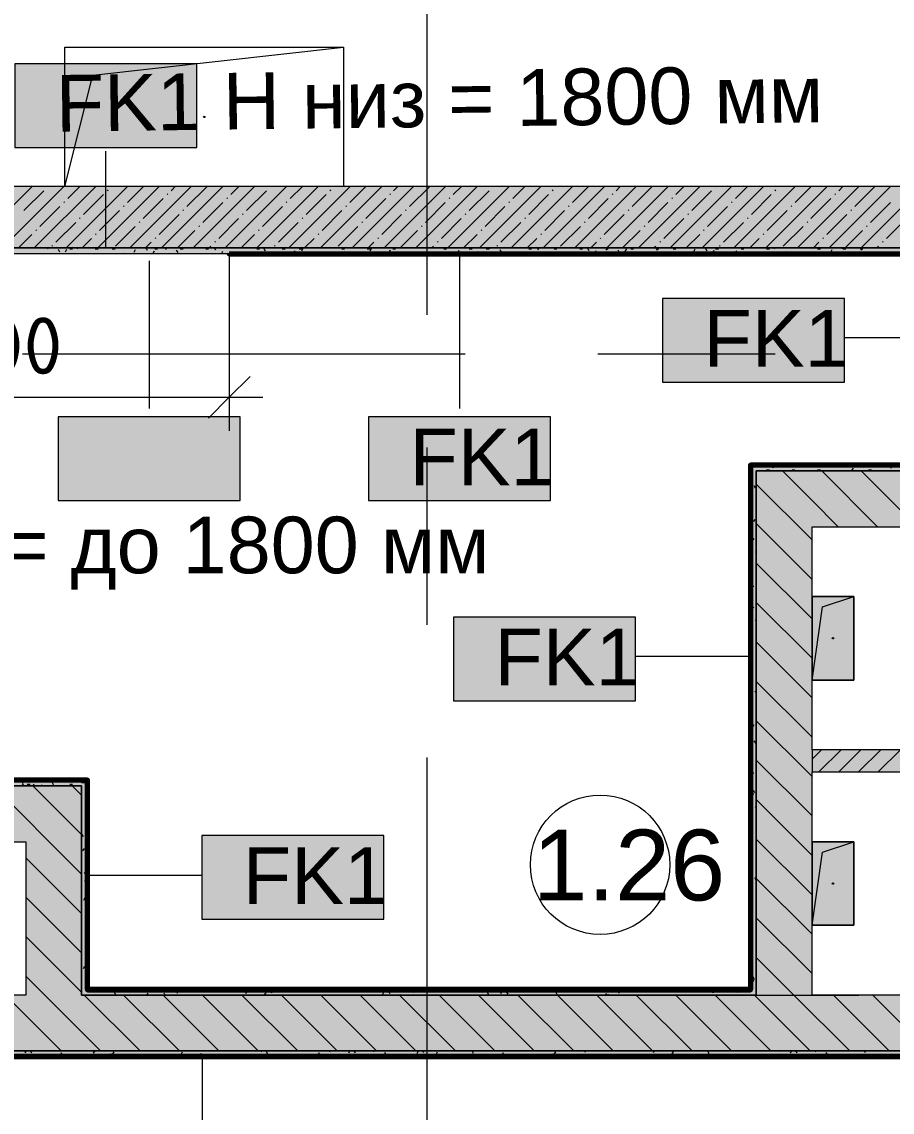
# Model space of a CAD drawing. Header units: millimetres. Extents: x -3817 to 677485, y -22715 to 103890.
# Drawn here: x 24699 to 27821, y 12591 to 16502 of the extents above; entities that cross this region are included whole.
import ezdxf

# ---------------------------------------------------------------- set-up
doc = ezdxf.new("R2010")
doc.units = ezdxf.units.MM
doc.layers.add('PDF _Геометрия', color=7, linetype='Continuous', true_color=0x1d1d1d)
doc.layers.add('PDF _Сплошная заливка', color=7, linetype='Continuous', true_color=0xffffff)
doc.layers.add('PDF _Текст', color=7, linetype='Continuous')
doc.styles.add('PDF GOST-Common', font='arial.ttf')
doc.styles.add('PDF ISOCPEUR', font='isocpeur.ttf')

msp = doc.modelspace()

# ---------------------------------------------------------------- hatches: boundary and pattern name
at = {"layer": 'PDF _Сплошная заливка', "transparency": 33554559}
for points in [[(23033.3, 15691.3), (31033.3, 15691.3), (31033.3, 15911.3), (22833.3, 15911.3), (22833.3, 15691.3), (22969.2, 15691.3)], [(25443.3, 15671.3), (28083.3, 15671.3), (28083.3, 15691.3), (23053.3, 15691.3), (23054.3, 15671.3), (24614.2, 15671.3)], [(28063.3, 14891.3), (28063.3, 14911.3), (27313.3, 14911.3), (27313.3, 14891.3), (28050.2, 14891.3)], [(27313.3, 13031.3), (27333.3, 13031.3), (27333.3, 14891.3), (27313.3, 14891.3), (27313.3, 13043.4)], [(27333.3, 13011.4), (27533.3, 13011.4), (27533.3, 14891.3), (27333.3, 14891.3), (27333.3, 13563.5)], [(27683.3, 14141.3), (27683.3, 14441.4), (27533.3, 14441.4), (27533.3, 14141.3), (27615.8, 14141.3)], [(24913.3, 13761.4), (24913.3, 13781.3), (23033.3, 13781.3), (23033.3, 13761.4), (24713.3, 13761.4)], [(24913.3, 13031.3), (24933.3, 13031.3), (24933.3, 13781.3), (24913.3, 13781.3), (24913.3, 13043.4)], [(24327.9, 13561.4), (24913.3, 13561.4), (24913.3, 13761.4), (23033.3, 13761.4), (23033.3, 13561.4), (23913.3, 13561.4)], [(25686.6, 13011.4), (27333.3, 13011.4), (27333.3, 13031.3), (24913.3, 13031.3), (24913.3, 13011.4)]]:
    msp.add_hatch(color=256, dxfattribs=at).paths.add_polyline_path(points)
h = msp.add_hatch(color=256, dxfattribs=at)
h.paths.add_polyline_path([(28083.3, 12811.3), (28083.3, 13011.4), (24663.3, 13011.4), (24663.3, 12811.3), (27045.3, 12811.3)], flags=0)
h.paths.add_polyline_path([(23083.3, 12811.3), (23083.3, 13011.4), (23033.3, 13011.4), (23033.3, 12811.3)], flags=0)
h.paths.add_polyline_path([(23783.3, 12811.3), (23963.3, 12811.3), (23963.3, 13011.4), (23783.3, 13011.4), (23783.3, 12891.4)], flags=0)
h = msp.add_hatch(color=256, dxfattribs=at)
h.paths.add_polyline_path([(23943.3, 12791.3), (23963.3, 12791.3), (23963.3, 12811.3), (23783.3, 12811.3), (23783.3, 12791.3), (23913.3, 12791.3)], flags=0)
h.paths.add_polyline_path([(22969.2, 12791.3), (23083.3, 12791.3), (23083.3, 12811.3), (22813.3, 12811.3), (22813.3, 12791.3), (22833.3, 12791.3)], flags=0)
h.paths.add_polyline_path([(25686.6, 12791.3), (28283.3, 12791.3), (28283.3, 12811.3), (24663.3, 12811.3), (24663.3, 12791.3)], flags=0)

# ---------------------------------------------------------------- linework, layer by layer
at = {"layer": 'PDF _Геометрия', "color": 9, "lineweight": 9, "true_color": 0xc0c0c0}
for points in [[(28203.3, 13061.3), (28083.3, 13061.3), (28083.3, 13011.4), (27533.3, 13011.4), (27533.3, 13811.4), (28083.3, 13811.4), (28083.3, 13761.4), (28283.3, 13761.4), (28283.3, 13941.3), (28083.3, 13941.3), (28083.3, 13891.4), (27533.3, 13891.4), (27533.3, 14691.3), (28083.3, 14691.3), (28083.3, 14641.3), (28283.3, 14641.3), (28283.3, 15691.3), (31253.3, 15691.3), (34453.3, 15691.3), (34453.3, 15891.3), (34453.3, 19561.3), (34453.3, 19761.3), (34453.3, 15691.3), (34473.3, 15691.3)], [(30853.3, 16891.3), (31033.3, 16891.3), (31033.3, 15911.3), (24583.3, 15911.3), (24583.3, 16891.3), (26053.3, 16891.3)], [(23033.3, 15691.3), (28083.3, 15691.3), (28083.3, 14891.3), (27533.3, 14891.3), (27333.3, 14891.3), (27333.3, 13011.4), (24913.3, 13011.4), (24913.3, 13561.4), (24913.3, 13761.4), (23033.3, 13761.4)], [(23033.3, 13761.4), (24913.3, 13761.4), (24913.3, 13031.3), (24913.3, 13011.4), (27333.3, 13011.4), (27333.3, 13031.3), (27333.3, 14891.3), (28063.3, 14891.3), (28083.3, 14891.3), (28083.3, 15671.3), (28083.3, 15691.3), (23053.3, 15691.3)], [(23643.3, 15671.3), (25443.3, 15671.3)], [(27313.3, 14911.3), (27313.3, 14891.3)], [(24933.3, 13781.3), (24913.3, 13781.3)], [(24663.3, 12811.3), (28083.3, 12811.3), (28283.3, 12811.3), (28283.3, 13061.3), (28083.3, 13061.3), (28083.3, 13761.4), (28203.3, 13761.4)], [(23913.3, 13561.4), (24713.3, 13561.4), (24713.3, 13011.4), (24663.3, 13011.4)], [(27312.3, 13031.3), (24934.3, 13031.3)]]:
    msp.add_lwpolyline(points, dxfattribs=at)
at = {"layer": 'PDF _Геометрия', "color": 253, "lineweight": 9, "true_color": 0xaaaaaa}
for points in [[(26153.3, 15451), (26153.3, 17038.5)], [(24701.9, 15311.3), (26289.4, 15311.3)], [(26765.6, 15311.3), (27400.6, 15311.3)], [(26153.3, 14339.8), (26153.3, 14974.8)], [(26153.3, 12276), (26153.3, 13863.5)], [(25001.9, 13011.4), (26589.4, 13011.4)], [(27065.6, 13011.4), (27700.6, 13011.4)]]:
    msp.add_lwpolyline(points, dxfattribs=at)
at = {"layer": 'PDF _Геометрия', "color": 7, "lineweight": 9}
for points in [[(25853.3, 16411.3), (25853.3, 15911.3), (24853.3, 15911.3), (24853.3, 16411.3)], [(25326.6, 16351.8), (24673.5, 16351.8), (24673.5, 16051.8), (25326.6, 16051.8)], [(27650.3, 15510.2), (26997.1, 15510.2), (26997.1, 15210.2), (27650.3, 15210.2)], [(25482, 15085.4), (24828.9, 15085.4), (24828.9, 14785.4), (25482, 14785.4)], [(26595.2, 15084.9), (25942, 15084.9), (25942, 14784.9), (26595.2, 14784.9)], [(27683.3, 14441.4), (27683.3, 14141.3), (27533.3, 14141.3), (27533.3, 14441.4)], [(27683.3, 14441.4), (27533.3, 14441.4), (27533.3, 14141.3), (27683.3, 14141.3)], [(26900.3, 14367.1), (26247.1, 14367.1), (26247.1, 14067.1), (26900.3, 14067.1)], [(25997.8, 13583), (25344.7, 13583), (25344.7, 13283), (25997.8, 13283)], [(27683.3, 13561.4), (27683.3, 13261.4), (27533.3, 13261.4), (27533.3, 13561.4)], [(27683.3, 13561.4), (27533.3, 13561.4), (27533.3, 13261.4), (27683.3, 13261.4)]]:
    msp.add_lwpolyline(points, close=True, dxfattribs=at)
for points in [[(24853.3, 15911.3), (24953.3, 16311.3), (25853.3, 16411.3)], [(25000, 15694.9), (25000, 16037.9)], [(25155.5, 15645), (25155.5, 15115.5)], [(25443.3, 15671.3), (28062.3, 15671.3)], [(25443.3, 15662.3), (25443.3, 15155.5), (25443.3, 15035.5)], [(26268.6, 15670.8), (26268.6, 15115)], [(28062.8, 15368.3), (27650.3, 15368.3)], [(22934.3, 15155.5), (23643.3, 15155.5), (25563.3, 15155.5)], [(28063.3, 14911.3), (28050.2, 14911.3), (27313.3, 14911.3)], [(27313.3, 14891.3), (27313.3, 13043.4), (27313.3, 13031.3)], [(27533.3, 14141.3), (27570.8, 14403.8), (27683.3, 14441.4)], [(27312.8, 14225.2), (26900.3, 14225.2)], [(27533.3, 13891.4), (27533.3, 13811.4)], [(24913.3, 13781.3), (23054.3, 13781.3)], [(24933.3, 13031.3), (24933.3, 13043.4), (24933.3, 13781.3)], [(27533.3, 13261.4), (27570.8, 13523.8), (27683.3, 13561.4)], [(24933.8, 13441.2), (25344.7, 13441.2)], [(25346.4, 12790.8), (25346.4, 12235)]]:
    msp.add_lwpolyline(points, dxfattribs=at)
at = {"layer": 'PDF _Геометрия', "lineweight": 9}
for points in [[(24515.8, 15691.3), (24735.8, 15911.3)], [(24629.8, 15691.3), (24849.8, 15911.3)], [(24706.8, 15825.4), (24778.1, 15896.6)], [(24743.9, 15691.3), (24963.9, 15911.3)], [(24792.4, 15910.9), (24792.8, 15911.3)], [(24857.9, 15691.3), (25077.9, 15911.3)], [(24863.6, 15868.1), (24906.9, 15911.3)], [(24920.7, 15811.1), (24992, 15882.4)], [(24972, 15691.3), (25192, 15911.3)], [(25006.2, 15896.6), (25008.6, 15899)], [(25020.5, 15910.9), (25020.9, 15911.3)], [(25077.5, 15853.9), (25135, 15911.3)], [(25086, 15691.3), (25306, 15911.3)], [(25200.1, 15691.3), (25420.1, 15911.3)], [(25220, 15882.4), (25222.4, 15884.8)], [(25234.3, 15896.6), (25249, 15911.3)], [(25291.3, 15839.6), (25362.6, 15910.9)], [(25314.1, 15691.3), (25534.1, 15911.3)], [(25428.2, 15691.3), (25648.2, 15911.3)], [(25448.1, 15882.4), (25477.1, 15911.3)], [(25505.2, 15825.4), (25576.5, 15896.6)], [(25542.2, 15691.3), (25762.2, 15911.3)], [(25590.7, 15910.9), (25591.2, 15911.3)], [(25656.3, 15691.3), (25876.3, 15911.3)], [(25662, 15868.1), (25705.2, 15911.3)], [(25719, 15811.1), (25790.3, 15882.4)], [(25770.3, 15691.3), (25990.3, 15911.3)], [(25804.6, 15896.6), (25806.9, 15899)], [(25818.8, 15910.9), (25819.3, 15911.3)], [(25875.8, 15853.9), (25933.3, 15911.3)], [(25884.4, 15691.3), (26104.4, 15911.3)], [(25998.4, 15691.3), (26218.4, 15911.3)], [(26018.4, 15882.4), (26020.8, 15884.8)], [(26032.7, 15896.6), (26047.4, 15911.3)], [(26089.7, 15839.6), (26161, 15910.9)], [(26112.5, 15691.3), (26332.5, 15911.3)], [(26226.5, 15691.3), (26446.5, 15911.3)], [(26246.5, 15882.4), (26275.5, 15911.3)], [(26303.5, 15825.4), (26374.8, 15896.6)], [(26340.6, 15691.3), (26560.6, 15911.3)], [(26389.1, 15910.9), (26389.5, 15911.3)], [(26454.6, 15691.3), (26674.6, 15911.3)], [(26460.3, 15868.1), (26503.6, 15911.3)], [(26517.4, 15811.1), (26588.6, 15882.4)], [(26568.7, 15691.3), (26788.7, 15911.3)], [(26602.9, 15896.6), (26605.3, 15899)], [(26617.2, 15910.9), (26617.6, 15911.3)], [(26674.2, 15853.9), (26731.7, 15911.3)], [(26682.7, 15691.3), (26902.7, 15911.3)], [(26796.8, 15691.3), (27016.8, 15911.3)], [(26816.7, 15882.4), (26819.1, 15884.8)], [(26831, 15896.6), (26845.7, 15911.3)], [(26888, 15839.6), (26959.3, 15910.9)], [(26910.8, 15691.3), (27130.8, 15911.3)], [(27024.9, 15691.3), (27244.9, 15911.3)], [(27044.8, 15882.4), (27073.8, 15911.3)], [(27101.9, 15825.4), (27173.1, 15896.6)], [(27138.9, 15691.3), (27358.9, 15911.3)], [(27187.4, 15910.9), (27187.9, 15911.3)], [(27253, 15691.3), (27473, 15911.3)], [(27258.7, 15868.1), (27301.9, 15911.3)], [(27315.7, 15811.1), (27387, 15882.4)], [(27367, 15691.3), (27587, 15911.3)], [(27401.2, 15896.6), (27403.6, 15899)], [(27415.5, 15910.9), (27416, 15911.3)], [(27472.5, 15853.9), (27530, 15911.3)], [(27481.1, 15691.3), (27701.1, 15911.3)], [(27595.1, 15691.3), (27815.1, 15911.3)], [(27615.1, 15882.4), (27617.5, 15884.8)], [(27629.3, 15896.6), (27644.1, 15911.3)], [(27686.4, 15839.6), (27757.6, 15910.9)], [(27709.2, 15691.3), (27929.2, 15911.3)], [(24849.4, 15853.9), (24851.8, 15856.2)], [(25063.2, 15839.6), (25065.6, 15842)], [(25134.5, 15796.8), (25205.8, 15868.1)], [(25348.4, 15782.6), (25419.6, 15853.9)], [(25433.9, 15868.1), (25436.3, 15870.5)], [(25647.7, 15853.9), (25650.1, 15856.2)], [(25861.6, 15839.6), (25863.9, 15842)], [(25932.9, 15796.8), (26004.1, 15868.1)], [(26146.7, 15782.6), (26218, 15853.9)], [(26232.2, 15868.1), (26234.6, 15870.5)], [(26446.1, 15853.9), (26448.4, 15856.2)], [(26659.9, 15839.6), (26662.3, 15842)], [(26731.2, 15796.8), (26802.5, 15868.1)], [(26945, 15782.6), (27016.3, 15853.9)], [(27030.6, 15868.1), (27033, 15870.5)], [(27244.4, 15853.9), (27246.8, 15856.2)], [(27458.3, 15839.6), (27460.6, 15842)], [(27529.5, 15796.8), (27600.8, 15868.1)], [(27743.4, 15782.6), (27814.7, 15853.9)], [(24763.9, 15768.3), (24835.1, 15839.6)], [(24977.7, 15754.1), (25049, 15825.4)], [(25191.5, 15739.8), (25262.8, 15811.1)], [(25277.1, 15825.4), (25279.4, 15827.7)], [(25490.9, 15811.1), (25493.3, 15813.5)], [(25562.2, 15768.3), (25633.5, 15839.6)], [(25776, 15754.1), (25847.3, 15825.4)], [(25989.9, 15739.8), (26061.2, 15811.1)], [(26075.4, 15825.4), (26077.8, 15827.7)], [(26289.3, 15811.1), (26291.6, 15813.5)], [(26360.5, 15768.3), (26431.8, 15839.6)], [(26574.4, 15754.1), (26645.7, 15825.4)], [(26788.2, 15739.8), (26859.5, 15811.1)], [(26873.8, 15825.4), (26876.1, 15827.7)], [(27087.6, 15811.1), (27090, 15813.5)], [(27158.9, 15768.3), (27230.2, 15839.6)], [(27372.7, 15754.1), (27444, 15825.4)], [(27586.6, 15739.8), (27657.9, 15811.1)], [(27672.1, 15825.4), (27674.5, 15827.7)], [(24820.9, 15711.3), (24892.2, 15782.6)], [(24906.4, 15796.8), (24908.8, 15799.2)], [(25034.7, 15697.1), (25106, 15768.3)], [(25120.3, 15782.6), (25122.6, 15785)], [(25334.1, 15768.3), (25336.5, 15770.7)], [(25405.4, 15725.6), (25476.7, 15796.8)], [(25619.2, 15711.3), (25690.5, 15782.6)], [(25704.8, 15796.8), (25707.1, 15799.2)], [(25833.1, 15697.1), (25904.3, 15768.3)], [(25918.6, 15782.6), (25921, 15785)], [(26132.4, 15768.3), (26134.8, 15770.7)], [(26203.7, 15725.6), (26275, 15796.8)], [(26417.6, 15711.3), (26488.8, 15782.6)], [(26503.1, 15796.8), (26505.5, 15799.2)], [(26631.4, 15697.1), (26702.7, 15768.3)], [(26716.9, 15782.6), (26719.3, 15785)], [(26930.8, 15768.3), (26933.2, 15770.7)], [(27002.1, 15725.6), (27073.3, 15796.8)], [(27215.9, 15711.3), (27287.2, 15782.6)], [(27301.4, 15796.8), (27303.8, 15799.2)], [(27429.8, 15697.1), (27501, 15768.3)], [(27515.3, 15782.6), (27517.7, 15785)], [(27729.1, 15768.3), (27731.5, 15770.7)], [(27800.4, 15725.6), (27871.7, 15796.8)], [(24686.9, 15691.3), (24735.3, 15739.8)], [(24749.6, 15754.1), (24752, 15756.4)], [(24915, 15691.3), (24949.2, 15725.6)], [(24963.4, 15739.8), (24965.8, 15742.2)], [(25177.3, 15725.6), (25179.7, 15727.9)], [(25257.1, 15691.3), (25319.8, 15754.1)], [(25485.2, 15691.3), (25533.7, 15739.8)], [(25547.9, 15754.1), (25550.3, 15756.4)], [(25713.3, 15691.3), (25747.5, 15725.6)], [(25761.8, 15739.8), (25764.2, 15742.2)], [(25975.6, 15725.6), (25978, 15727.9)], [(26055.5, 15691.3), (26118.2, 15754.1)], [(26283.6, 15691.3), (26332, 15739.8)], [(26346.3, 15754.1), (26348.7, 15756.4)], [(26511.7, 15691.3), (26545.9, 15725.6)], [(26560.1, 15739.8), (26562.5, 15742.2)], [(26774, 15725.6), (26776.3, 15727.9)], [(26853.8, 15691.3), (26916.5, 15754.1)], [(27081.9, 15691.3), (27130.4, 15739.8)], [(27144.6, 15754.1), (27147, 15756.4)], [(27310, 15691.3), (27344.2, 15725.6)], [(27358.5, 15739.8), (27360.8, 15742.2)], [(27572.3, 15725.6), (27574.7, 15727.9)], [(27652.1, 15691.3), (27714.9, 15754.1)], [(24806.6, 15697.1), (24809, 15699.4)], [(25143.1, 15691.3), (25163, 15711.3)], [(25371.2, 15691.3), (25376.9, 15697.1)], [(25391.1, 15711.3), (25393.5, 15713.7)], [(25605, 15697.1), (25607.3, 15699.4)], [(25941.4, 15691.3), (25961.4, 15711.3)], [(26169.5, 15691.3), (26175.2, 15697.1)], [(26189.5, 15711.3), (26191.8, 15713.7)], [(26403.3, 15697.1), (26405.7, 15699.4)], [(26739.8, 15691.3), (26759.7, 15711.3)], [(26967.9, 15691.3), (26973.6, 15697.1)], [(26987.8, 15711.3), (26990.2, 15713.7)], [(27201.7, 15697.1), (27204, 15699.4)], [(27538.1, 15691.3), (27558.1, 15711.3)], [(27766.2, 15691.3), (27771.9, 15697.1)], [(27786.2, 15711.3), (27788.5, 15713.7)], [(27626.9, 14691.3), (27533.3, 14785), (27426.9, 14891.3)], [(27768.3, 14691.3), (27568.3, 14891.3)], [(27909.8, 14691.3), (27709.8, 14891.3)], [(27533.3, 14643.6), (27333.3, 14843.6)], [(27533.3, 14502.2), (27333.3, 14702.2)], [(27533.3, 14360.8), (27333.3, 14560.8)], [(27533.3, 14219.3), (27333.3, 14419.3)], [(27533.3, 14077.9), (27333.3, 14277.9)], [(27533.3, 13936.5), (27333.3, 14136.5)], [(27533.3, 13795.1), (27333.3, 13995.1)], [(27533.3, 13857.1), (27567.5, 13891.4)], [(27558.2, 13811.4), (27638.2, 13891.4)], [(27628.9, 13811.4), (27708.9, 13891.4)], [(27699.6, 13811.4), (27779.6, 13891.4)], [(27770.3, 13811.4), (27850.3, 13891.4)], [(27533.3, 13653.6), (27333.3, 13853.6)], [(24913.3, 13445.2), (24797.1, 13561.4), (24597.1, 13761.4)], [(24913.3, 13586.6), (24738.6, 13761.4)], [(24913.3, 13728.1), (24880, 13761.4)], [(27533.3, 13512.2), (27333.3, 13712.2)], [(27533.3, 13370.8), (27333.3, 13570.8)], [(24913.3, 13303.8), (24713.3, 13503.8)], [(27533.3, 13229.4), (27333.3, 13429.4)], [(24913.3, 13162.4), (24713.3, 13362.4)], [(27533.3, 13088), (27333.3, 13288)], [(24913.3, 13021), (24713.3, 13221)], [(27668.4, 12811.3), (27468.4, 13011.4), (27333.3, 13146.5)], [(24981.4, 12811.3), (24781.4, 13011.4), (24713.3, 13079.5)], [(24840, 12811.3), (24663.3, 12988.1)], [(25122.9, 12811.3), (24922.9, 13011.4)], [(25264.3, 12811.3), (25064.3, 13011.4)], [(25405.7, 12811.3), (25205.7, 13011.4)], [(25547.1, 12811.3), (25347.1, 13011.4)], [(25688.6, 12811.3), (25488.6, 13011.4)], [(25830, 12811.3), (25630, 13011.4)], [(25971.4, 12811.3), (25771.4, 13011.4)], [(26112.8, 12811.3), (25912.8, 13011.4)], [(26254.2, 12811.3), (26054.2, 13011.4)], [(26395.7, 12811.3), (26195.7, 13011.4)], [(26537.1, 12811.3), (26337.1, 13011.4)], [(26678.5, 12811.3), (26478.5, 13011.4)], [(26819.9, 12811.3), (26619.9, 13011.4)], [(26961.3, 12811.3), (26761.3, 13011.4)], [(27102.8, 12811.3), (26902.8, 13011.4)], [(27244.2, 12811.3), (27044.2, 13011.4)], [(27385.6, 12811.3), (27185.6, 13011.4)], [(27527, 12811.3), (27327, 13011.4)], [(27809.9, 12811.3), (27609.9, 13011.4)], [(27951.3, 12811.3), (27751.3, 13011.4)]]:
    msp.add_lwpolyline(points, dxfattribs=at)
at = {"layer": 'PDF _Геометрия', "color": 253, "lineweight": 9, "true_color": 0x9b9b9b}
for points in [[(24794.2, 15687.5), (24791.9, 15691.3)], [(24835.8, 15676.4), (24830.8, 15685.1)], [(24859.8, 15685), (24854.8, 15676.3)], [(24871.1, 15688.3), (24881.2, 15688.3)], [(24898.7, 15691.3), (24896.4, 15687.5)], [(24962.5, 15688.3), (24972.6, 15688.3)], [(25023.5, 15688.3), (25033.6, 15688.3)], [(25149.6, 15681.5), (25144.5, 15690.2)], [(25175.9, 15688.3), (25186, 15688.3)], [(25217.6, 15685.6), (25214.3, 15691.3)], [(25267.3, 15688.3), (25277.4, 15688.3)], [(25321, 15691.3), (25319.9, 15689.4)], [(25358.8, 15688.3), (25368.8, 15688.3)], [(25395.3, 15682.6), (25390.3, 15691.3)], [(25541.7, 15688.3), (25551.7, 15688.3)], [(25573, 15679.6), (25568, 15688.3)], [(25633.1, 15688.3), (25643.2, 15688.3)], [(25694.1, 15688.3), (25704.1, 15688.3)], [(25706.7, 15688.8), (25701.7, 15680.1)], [(25743.4, 15691.3), (25743.3, 15691.3)], [(25846.5, 15688.3), (25856.5, 15688.3)], [(25937.9, 15688.3), (25948, 15688.3)], [(25952.4, 15687.7), (25947.4, 15679)], [(25954.8, 15688.9), (25953.4, 15691.3)], [(26029.3, 15688.3), (26039.4, 15688.3)], [(26212.2, 15688.3), (26222.3, 15688.3)], [(26303.7, 15688.3), (26313.7, 15688.3)], [(26364.6, 15688.3), (26374.7, 15688.3)], [(26378.2, 15687), (26375.7, 15691.3)], [(26419.9, 15675.8), (26414.8, 15684.6)], [(26517, 15688.3), (26527.1, 15688.3)], [(26552.9, 15691.3), (26548.5, 15683.9)], [(26608.5, 15688.3), (26618.5, 15688.3)], [(26699.9, 15688.3), (26710, 15688.3)], [(26733.6, 15681), (26728.6, 15689.7)], [(26799.2, 15691.3), (26794.3, 15682.8)], [(26801.7, 15685.1), (26798.1, 15691.3)], [(26867.3, 15687.4), (26862.3, 15678.7)], [(26882.8, 15688.3), (26892.8, 15688.3)], [(26974.2, 15688.3), (26984.3, 15688.3)], [(26979.4, 15682.1), (26974.3, 15690.8)], [(27035.2, 15688.3), (27045.2, 15688.3)], [(27113.1, 15686.3), (27108, 15677.6)], [(27157.1, 15679.1), (27152, 15687.8)], [(27187.6, 15688.3), (27197.6, 15688.3)], [(27279, 15688.3), (27289.1, 15688.3)], [(27370.5, 15688.3), (27380.5, 15688.3)], [(27397.5, 15691.3), (27395.4, 15687.7)], [(27538.9, 15688.4), (27537.2, 15691.3)], [(27553.3, 15688.3), (27563.4, 15688.3)], [(27604.5, 15684.1), (27599.5, 15675.4)], [(27643.9, 15691.3), (27641.2, 15686.6)], [(27644.8, 15688.3), (27654.8, 15688.3)], [(27705.7, 15688.3), (27715.8, 15688.3)], [(27714.2, 15691.2), (27709.2, 15682.5)], [(25063.9, 15672.8), (25063.1, 15671.3)], [(25105.6, 15683.9), (25100.5, 15675.2)], [(25173.6, 15679.8), (25168.7, 15671.3)], [(25259.2, 15674.5), (25254.2, 15683.2)], [(25296.2, 15671.3), (25295.8, 15672)], [(25419.3, 15678.7), (25415.1, 15671.3)], [(25487.4, 15674.7), (25485.4, 15671.3)], [(25613, 15671.3), (25609.6, 15677.2)], [(25682.7, 15672.6), (25677.6, 15681.3)], [(25859.3, 15671.3), (25855.3, 15678.3)], [(25910.8, 15676.6), (25907.8, 15671.3)], [(26020.5, 15683.6), (26015.4, 15674.9)], [(26035.3, 15671.3), (26033, 15675.3)], [(26266.2, 15682.5), (26261.2, 15673.8)], [(26334.2, 15678.5), (26330.1, 15671.3)], [(26757.7, 15680.4), (26752.6, 15671.6)], [(26843.3, 15673.9), (26838.3, 15682.7)], [(26880, 15671.3), (26879.9, 15671.5)], [(27181.1, 15682.2), (27176.1, 15673.5)], [(27196.8, 15671.3), (27193.7, 15676.7)], [(27266.7, 15672.1), (27261.7, 15680.8)], [(27443.1, 15671.3), (27439.4, 15677.8)], [(27562.9, 15673), (27562, 15671.3)], [(27619.1, 15671.3), (27617.1, 15674.8)], [(27808.6, 15671.9), (27808.3, 15671.3)], [(27394.9, 14901.4), (27389.9, 14910.1)], [(27708.7, 14906.6), (27705.9, 14911.3)], [(27721.5, 14911.3), (27717.1, 14903.7)], [(27776.7, 14910.6), (27776.3, 14911.3)], [(27818.4, 14899.5), (27813.3, 14908.2)], [(27370.5, 14895.8), (27380.5, 14895.8)], [(27461.9, 14895.8), (27472, 14895.8)], [(27553.3, 14895.8), (27563.4, 14895.8)], [(27680.5, 14901.2), (27675.4, 14892.5)], [(27736.2, 14895.8), (27746.3, 14895.8)], [(27313.3, 14834.9), (27319.6, 14834.9)], [(27321, 14827.2), (27315.9, 14818.5)], [(27331, 14829.3), (27326, 14838)], [(27313.3, 14712.9), (27319.6, 14712.9)], [(27328, 14717.5), (27323, 14708.8)], [(27324, 14649.5), (27318.9, 14640.8)], [(27313.3, 14621.5), (27319.6, 14621.5)], [(27316.8, 14609.9), (27313.3, 14616.1)], [(27333.3, 14604.7), (27330.1, 14599.2)], [(27313.3, 14499.6), (27319.6, 14499.6)], [(27325, 14473.9), (27320, 14482.6)], [(27322.9, 14403.8), (27317.8, 14395.1)], [(27313.3, 14377.7), (27319.6, 14377.7)], [(27333.3, 14360.8), (27329, 14353.4)], [(27313.3, 14286.2), (27319.6, 14286.2)], [(27313.3, 14164.3), (27319.6, 14164.3)], [(27317.7, 14090), (27313.3, 14082.3)], [(27333.3, 14093.8), (27329.2, 14100.8)], [(27313.3, 14042.4), (27319.6, 14042.4)], [(27313.6, 14022), (27313.3, 14021.4)], [(27324.8, 13980.3), (27319.7, 13971.6)], [(27313.3, 13950.9), (27319.6, 13950.9)], [(27331.3, 13914.4), (27326.3, 13923.1)], [(27320.1, 13872.7), (27315.1, 13881.4)], [(27313.3, 13829), (27319.6, 13829)], [(27324.2, 13804.7), (27319.2, 13813.4)], [(24704.4, 13770.3), (24699.4, 13779)], [(24703.9, 13768.9), (24699.5, 13761.4)], [(24718.7, 13768.1), (24728.8, 13768.1)], [(24744.8, 13761.4), (24741, 13767.9)], [(24814.1, 13763.3), (24809, 13772)], [(24871.1, 13768.1), (24881.2, 13768.1)], [(24771.9, 13764.9), (24769.9, 13761.4)], [(24933.3, 13739.6), (24929.3, 13732.7)], [(24932.1, 13737.6), (24933.3, 13737.6)], [(27323.7, 13734.6), (27318.6, 13725.9)], [(27328.3, 13736.7), (27323.3, 13745.4)], [(27313.3, 13707.1), (27319.6, 13707.1)], [(27317.1, 13695), (27313.3, 13701.7)], [(27333.3, 13690.3), (27329.8, 13684.2)], [(24932.1, 13615.7), (24933.3, 13615.7)], [(27313.3, 13615.7), (27319.6, 13615.7)], [(24920.7, 13578.5), (24915.7, 13587.2)], [(24922.1, 13537.4), (24917.1, 13528.6)], [(24932.1, 13524.2), (24933.3, 13524.2)], [(27314.1, 13517.3), (27313.3, 13518.8)], [(27333.3, 13507.4), (27332.8, 13506.5)], [(27313.3, 13493.7), (27319.6, 13493.7)], [(24928.9, 13442.4), (24923.9, 13451.1)], [(24929.2, 13427.7), (24924.1, 13419)], [(27333.3, 13423.2), (27328.4, 13431.6)], [(24932.1, 13402.3), (24933.3, 13402.3)], [(24925.1, 13359.7), (24920.1, 13350.9)], [(27313.3, 13371.8), (27319.6, 13371.8)], [(27314.4, 13352.8), (27313.3, 13350.8)], [(24933.3, 13312.9), (24931.2, 13309.3)], [(24932.1, 13280.4), (24933.3, 13280.4)], [(27313.3, 13280.4), (27319.6, 13280.4)], [(27333.3, 13263.5), (27331.7, 13260.8)], [(24914.8, 13223.1), (24913.3, 13225.7)], [(24932.1, 13189), (24933.3, 13189)], [(27319.3, 13203.5), (27314.3, 13212.3)], [(27313.3, 13158.5), (27319.6, 13158.5)], [(24924, 13113.9), (24919, 13105.2)], [(27313.3, 13107.1), (27313.3, 13107)], [(24933.3, 13069), (24930.1, 13063.6)], [(24932.1, 13067), (24933.3, 13067)], [(24933.3, 13069.1), (24933.1, 13069.3)], [(27324.5, 13065.4), (27319.4, 13056.7)], [(27327.5, 13067.5), (27322.5, 13076.2)], [(24946.3, 13030.6), (24941.3, 13021.9)], [(25131.1, 13031.2), (25131, 13031.3)], [(25192, 13029.5), (25187, 13020.8)], [(25260.1, 13025.5), (25255, 13016.8)], [(25554.6, 13029.3), (25553.4, 13031.3)], [(25596.2, 13018.2), (25591.2, 13026.9)], [(25791.4, 13031.3), (25788.1, 13025.7)], [(25910, 13023.4), (25905.3, 13031.3)], [(25978, 13027.4), (25975.7, 13031.3)], [(26019.6, 13016.3), (26014.6, 13025)], [(26037.8, 13031.3), (26033.9, 13024.6)], [(26106.9, 13029.3), (26101.9, 13020.5)], [(26155.7, 13024.5), (26151.7, 13031.3)], [(26333.4, 13021.5), (26328.4, 13030.2)], [(26352.7, 13028.2), (26347.7, 13019.5)], [(26636.1, 13031.3), (26635, 13029.5)], [(26715.2, 13030.7), (26714.8, 13031.3)], [(26844.2, 13026), (26839.1, 13017.3)], [(26882.4, 13031.3), (26880.8, 13028.4)], [(26952.8, 13031.3), (26948.8, 13024.3)], [(27138.6, 13028.8), (27137.2, 13031.3)], [(27180.3, 13017.7), (27175.2, 13026.4)], [(27199.2, 13031.3), (27194.5, 13023.2)], [(27267.6, 13027.9), (27262.6, 13019.2)], [(27313.3, 13036.5), (27319.6, 13036.5)], [(25036.7, 13011.9), (25031.7, 13020.6)], [(25150.4, 13018.4), (25146.3, 13011.4)], [(25213, 13011.4), (25209.4, 13017.6)], [(25505.8, 13024.4), (25500.8, 13015.7)], [(25573.8, 13020.3), (25568.8, 13011.6)], [(25997.3, 13022.2), (25992.2, 13013.5)], [(26057.7, 13011.4), (26056.2, 13013.8)], [(26374.4, 13011.4), (26370, 13019)], [(26420.7, 13024.1), (26415.7, 13015.4)], [(26443.1, 13014.4), (26438, 13023.1)], [(26480, 13011.4), (26479.7, 13011.9)], [(26620.8, 13011.4), (26615.7, 13020.1)], [(26796.8, 13011.4), (26793.4, 13017.1)], [(26802.5, 13014.8), (26800.5, 13011.4)], [(27048.2, 13013.7), (27046.9, 13011.4)], [(24714.1, 12811.3), (24709.7, 12803.7)], [(24735.2, 12802.6), (24730.1, 12811.3)], [(24776.8, 12791.5), (24771.8, 12800.2)], [(24779.7, 12792.7), (24789.7, 12792.7)], [(24844.8, 12795.6), (24839.8, 12804.3)], [(24840.6, 12792.7), (24850.7, 12792.7)], [(24882.5, 12791.3), (24881.4, 12793.1)], [(24918.8, 12800.1), (24913.8, 12791.4)], [(24960.4, 12811.3), (24955.4, 12802.6)], [(24993, 12792.7), (25003.1, 12792.7)], [(25022.5, 12792.6), (25017.5, 12801.3)], [(25028.5, 12807.2), (25023.5, 12798.5)], [(25084.5, 12792.7), (25094.5, 12792.7)], [(25175.9, 12792.7), (25186, 12792.7)], [(25199.2, 12791.3), (25195.2, 12798.3)], [(25274.2, 12806.1), (25269.2, 12797.4)], [(25342.2, 12802), (25337.2, 12793.3)], [(25358.8, 12792.7), (25368.8, 12792.7)], [(25450.2, 12792.7), (25460.3, 12792.7)], [(25511.2, 12792.7), (25521.2, 12792.7)], [(25540.4, 12810), (25539.6, 12811.3)], [(25558.8, 12811.3), (25556.6, 12807.5)], [(25582, 12798.8), (25577, 12807.6)], [(25663.6, 12792.7), (25673.6, 12792.7)], [(25724.1, 12792.8), (25723.2, 12791.3)], [(25755, 12792.7), (25765.1, 12792.7)], [(25765.7, 12803.9), (25760.7, 12795.2)], [(25805.2, 12811.3), (25802.3, 12806.4)], [(25846.5, 12792.7), (25856.5, 12792.7)], [(25875.4, 12811), (25870.3, 12802.3)], [(25895.8, 12804), (25891.6, 12811.3)], [(25963.8, 12808.1), (25962, 12811.3)], [(25969.8, 12791.7), (25969.6, 12791.3)], [(26005.5, 12797), (26000.5, 12805.7)], [(26029.3, 12792.7), (26039.4, 12792.7)], [(26043.9, 12791.3), (26042.1, 12794.5)], [(26121.1, 12809.9), (26116.1, 12801.2)], [(26120.8, 12792.7), (26130.8, 12792.7)], [(26141.5, 12805.1), (26137.9, 12811.3)], [(26181.7, 12792.7), (26191.8, 12792.7)], [(26189.1, 12805.8), (26184.1, 12797.1)], [(26319.2, 12802.1), (26314.2, 12810.8)], [(26334.1, 12792.7), (26344.2, 12792.7)], [(26360.7, 12791.3), (26355.9, 12799.7)], [(26403.5, 12811.3), (26403.4, 12811.3)], [(26428.9, 12795.1), (26423.9, 12803.8)], [(26425.6, 12792.7), (26435.6, 12792.7)], [(26466.3, 12791.3), (26465.5, 12792.6)], [(26517, 12792.7), (26527.1, 12792.7)], [(26570.9, 12796.6), (26567.9, 12791.3)], [(26606.6, 12792.1), (26601.6, 12800.8)], [(26612.6, 12807.7), (26607.5, 12799)], [(26649.8, 12811.3), (26649.2, 12810.2)], [(26699.9, 12792.7), (26710, 12792.7)], [(26720.2, 12811.3), (26717.2, 12806.1)], [(26783, 12791.3), (26779.3, 12797.8)], [(26791.3, 12792.7), (26801.4, 12792.7)], [(26816.7, 12795.5), (26814.3, 12791.3)], [(26852.3, 12792.7), (26862.4, 12792.7)], [(26884.7, 12791.4), (26884.7, 12791.3)], [(26966.6, 12811.3), (26962.9, 12805)], [(27004.7, 12792.7), (27014.8, 12792.7)], [(27036, 12809.6), (27031, 12800.9)], [(27096.1, 12792.7), (27106.2, 12792.7)], [(27124.5, 12809.5), (27123.4, 12811.3)], [(27166.1, 12798.3), (27161.1, 12807)], [(27187.6, 12792.7), (27197.6, 12792.7)], [(27370.5, 12792.7), (27380.5, 12792.7)], [(27417.8, 12800.4), (27412.8, 12791.7)], [(27459.3, 12811.3), (27454.4, 12802.8)], [(27461.9, 12792.7), (27472, 12792.7)], [(27479.9, 12803.5), (27475.4, 12811.3)], [(27522.9, 12792.7), (27532.9, 12792.7)], [(27547.9, 12807.6), (27545.8, 12811.3)], [(27564.9, 12811.3), (27564.1, 12809.9)], [(27589.6, 12796.4), (27584.5, 12805.2)], [(27627.7, 12791.3), (27626.2, 12794)], [(27663.5, 12799.3), (27659, 12791.3)], [(27675.3, 12792.7), (27685.3, 12792.7)], [(27725.6, 12804.6), (27721.7, 12811.3)], [(27731.6, 12795.2), (27729.4, 12791.3)], [(27766.7, 12792.7), (27776.8, 12792.7)], [(27811.3, 12811.3), (27809.8, 12808.8)]]:
    msp.add_lwpolyline(points, dxfattribs=at)
at = {"layer": 'PDF _Геометрия', "color": 231, "lineweight": 70, "true_color": 0xff80c0}
for points in [[(25443.3, 15671.3), (25443.3, 15670.3), (28062.3, 15670.3), (28062.3, 14912.3), (27313.3, 14912.3), (27312.3, 14912.3), (27312.3, 13031.3)], [(27313.3, 14891.3), (27313.3, 14911.3)], [(24934.3, 13031.3), (24934.3, 13781.3), (24934.3, 13782.3), (23054.3, 13782.3), (23054.3, 14111.3), (23053.3, 14111.3)], [(24913.3, 13781.3), (24933.3, 13781.3)]]:
    msp.add_lwpolyline(points, dxfattribs=at)
at = {"layer": 'PDF _Геометрия', "color": 231, "lineweight": 9, "true_color": 0xff80c0}
for points in [[(27313.3, 14911.3), (28050.2, 14911.3), (28063.3, 14911.3), (28063.3, 14912.3), (28063.3, 15658.3), (28063.3, 15671.3), (28062.3, 15671.3), (25443.3, 15671.3)], [(27312.3, 13031.3), (27313.3, 13031.3), (27313.3, 13043.4), (27313.3, 14891.3)], [(23053.3, 14111.3), (23053.3, 13794.4), (23053.3, 13781.3), (23054.3, 13781.3), (24913.3, 13781.3)], [(24933.3, 13781.3), (24933.3, 13043.4), (24933.3, 13031.3), (24934.3, 13031.3)]]:
    msp.add_lwpolyline(points, dxfattribs=at)
at = {"layer": 'PDF _Геометрия', "color": 7, "lineweight": 20}
msp.add_lwpolyline([(25518.3, 15230.5), (25443.3, 15155.5), (25368.3, 15080.5)], dxfattribs=at)
at = {"layer": 'PDF _Геометрия', "color": 9, "lineweight": 9, "true_color": 0xc0c0c0}
msp.add_lwpolyline([(28283.3, 12791.3), (28303.3, 12791.3), (28303.3, 13061.3), (28283.3, 13061.3), (28283.3, 12811.3), (24663.3, 12811.3), (24663.3, 12791.3)], close=True, dxfattribs=at)
at = {"layer": 'PDF _Геометрия', "color": 231, "lineweight": 70, "true_color": 0xff80c0}
for points in [[(28303.3, 12790.4), (28304.3, 12790.4), (28304.3, 13061.3), (28303.3, 13061.3), (28303.3, 12791.3), (24663.3, 12791.3), (24663.3, 12790.4)], [(27312.3, 13031.3), (24934.3, 13031.3), (24934.3, 13030.3), (27312.3, 13030.3)]]:
    msp.add_lwpolyline(points, close=True, dxfattribs=at)
at = {"layer": 'PDF _Геометрия', "color": 7, "lineweight": 9}
for centre, radius in [((25353.3, 16161.3), 2.5), ((27608.3, 14291.3), 2.5), ((26773.1, 13478.6), 250), ((26773.1, 13478.6), 250), ((27608.3, 13411.3), 2.5)]:
    msp.add_circle(centre, radius, dxfattribs=at)
at = {"layer": 'PDF _Сплошная заливка', "lineweight": 9, "transparency": 33554559}
for points in [[(25326.6, 16351.8), (24673.5, 16351.8), (25326.6, 16051.8), (24673.5, 16051.8)], [(27650.3, 15510.2), (26997.1, 15510.2), (27650.3, 15210.2), (26997.1, 15210.2)], [(25482, 15085.4), (24828.9, 15085.4), (25482, 14785.4), (24828.9, 14785.4)], [(26595.2, 15084.9), (25942, 15084.9), (26595.2, 14784.9), (25942, 14784.9)], [(26900.3, 14367.1), (26247.1, 14367.1), (26900.3, 14067.1), (26247.1, 14067.1)], [(25997.8, 13583), (25344.7, 13583), (25997.8, 13283), (25344.7, 13283)]]:
    msp.add_solid(points, dxfattribs=at)
at = {"layer": 'PDF _Сплошная заливка', "lineweight": 35, "transparency": 33554559}
for points in [[(27533.3, 14691.3), (28083.3, 14691.3), (27533.3, 14891.3), (28083.3, 14891.3)], [(28083.3, 13811.4), (28083.3, 13891.4), (27533.3, 13811.4), (27533.3, 13891.4)], [(24913.3, 13011.4), (24913.3, 13561.4), (24713.3, 13011.4), (24713.3, 13561.4)], [(27683.3, 13261.4), (27683.3, 13561.4), (27533.3, 13261.4), (27533.3, 13561.4)]]:
    msp.add_solid(points, dxfattribs=at)

# ---------------------------------------------------------------- texts
at = {"layer": 'PDF _Текст', "insert": (24820.6, 16208.4), "char_height": 203.2, "attachment_point": 4, "rotation": 0.7062, "style": 'PDF GOST-Common'}
msp.add_mtext('FK1 H низ = 1800 мм', dxfattribs=at)
at = {"layer": 'PDF _Текст', "attachment_point": 4}
for s, insert, char_height, style in [('FK1', (27144.2, 15366.8), 203.2, 'PDF GOST-Common'), ('1800', (24307.7, 15340.2), 204.64, 'PDF ISOCPEUR'), ('FK1', (26089.1, 14941.5), 203.2, 'PDF GOST-Common'), ('FK1', (26394.2, 14223.7), 203.2, 'PDF GOST-Common'), ('FK1', (25491.8, 13439.6), 203.2, 'PDF GOST-Common')]:
    msp.add_mtext(s, dxfattribs=dict(at, insert=insert, char_height=char_height, style=style))
at = {"layer": 'PDF _Текст', "color": 250, "true_color": 0x3c3c3c, "attachment_point": 4, "style": 'PDF GOST-Common'}
for s, insert, char_height in [('H = до 1800 мм', (24345.2, 14596.3), 203.2), ('1.26', (26531.2, 13475.8), 254)]:
    msp.add_mtext(s, dxfattribs=dict(at, insert=insert, char_height=char_height))

doc.saveas('drawing.dxf')
